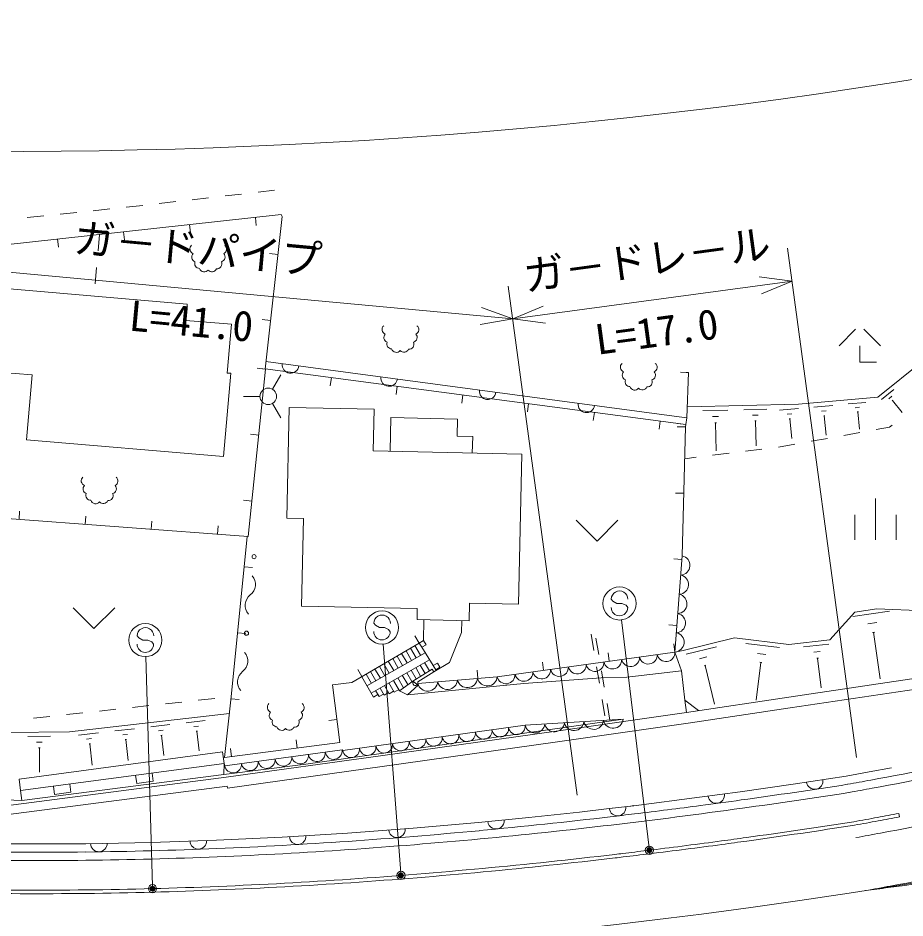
# Model space of a CAD drawing. Units: millimetres, scale not verified. Extents: x 40000 to 680000, y 20000 to 380000.
# Drawn here: x 143338 to 196832, y 265064 to 319360 of the extents above; entities that cross this region are included whole.
import ezdxf
from ezdxf.enums import TextEntityAlignment as Align

# ---------------------------------------------------------------- set-up
doc = ezdxf.new("R2010")
doc.units = ezdxf.units.MM
doc.header["$LTSCALE"] = 1000
doc.header["$PDMODE"] = 32
doc.header["$PDSIZE"] = 500
doc.linetypes.add('CHAIN', pattern=[18.5, 12, -1.5, 3.5, -1.5])
for name, color, linetype, lineweight in [('M-BGD', 7, 'Continuous', 13), ('M-BMK', 2, 'CHAIN', 13), ('M-STR-HTXT', 7, 'Continuous', 13), ('M-STR-STRC', 7, 'Continuous', 13)]:
    doc.layers.add(name, color=color, linetype=linetype, lineweight=lineweight)
doc.styles.add('@ＭＳ ゴシック', font='')
doc.styles.add('ＭＳ ゴシック', font='')
doc.styles.get('@ＭＳ ゴシック').set_extended_font_data('@MS Gothic')
doc.styles.get('ＭＳ ゴシック').set_extended_font_data('MS Gothic')

msp = doc.modelspace()

# ---------------------------------------------------------------- linework, layer by layer
at = {"layer": 'M-BGD'}
for p, q in [((157815, 308854), (158809, 308968)), ((153841, 308399), (154835, 308513)), ((155828, 308626), (156822, 308740)), ((149867, 307943), (150861, 308057)), ((151854, 308171), (152848, 308285)), ((142179, 305644), (159207, 307504)), ((143899, 307328), (144894, 307430)), ((145888, 307532), (146883, 307634)), ((147878, 307736), (148873, 307839)), ((157654, 307334), (157708, 306837)), ((159262, 307391), (158236, 298178)), ((159207, 307504), (159262, 307391)), ((159207, 307504), (159262, 307391)), ((153677, 306900), (153732, 306403)), ((148256, 306307), (148166, 305311)), ((149701, 306465), (149755, 305968)), ((145725, 306031), (145779, 305534)), ((159006, 305093), (158509, 305149)), ((148076, 304315), (147987, 303319)), ((141660, 303122), (153549, 302097)), ((153549, 302097), (153465, 301116)), ((156205, 300882), (153465, 301116)), ((156205, 300882), (155954, 297943)), ((158563, 301118), (158066, 301173)), ((193853, 300590), (192853, 299590)), ((194353, 300590), (195353, 299590)), ((194103, 299590), (194103, 298590)), ((158287, 298634), (183521, 295261)), ((197954, 298706), (195194, 296489)), ((158267, 298175), (157214, 288082)), ((158267, 298175), (157769, 298227)), ((158267, 298175), (158087, 298194)), ((158238, 298200), (183614, 294837)), ((194103, 298590), (195103, 298590)), ((144192, 297824), (141234, 298076)), ((143858, 293917), (144192, 297824)), ((156164, 297925), (155735, 292903)), ((156164, 297925), (155954, 297943)), ((158679, 296967), (159179, 297833)), ((162238, 297670), (162173, 297174)), ((183783, 297968), (183283, 297989)), ((183783, 297968), (183633, 297974)), ((183783, 297968), (183670, 295241)), ((166204, 297144), (166138, 296649)), ((157929, 296534), (156929, 296534)), ((170169, 296619), (170103, 296123)), ((195194, 296489), (190418, 296054)), ((195424, 296353), (196158, 296942)), ((195847, 296391), (196030, 296538)), ((158679, 296101), (159179, 295235)), ((174134, 296094), (174069, 295598)), ((183697, 295902), (190418, 296054)), ((191336, 295887), (192486, 295992)), ((193410, 296076), (194466, 296172)), ((196063, 296263), (196108, 296300)), ((196085, 296281), (196661, 295564)), ((159550, 289186), (159693, 295865)), ((159693, 295865), (164812, 295755)), ((164758, 293241), (164812, 295755)), ((178100, 295568), (178034, 295072)), ((184643, 295674), (186147, 295708)), ((187110, 295729), (188493, 295761)), ((187637, 295395), (187983, 295403)), ((189262, 295698), (190412, 295803)), ((189720, 295450), (190007, 295476)), ((191793, 295639), (192081, 295665)), ((193830, 295848), (194094, 295872)), ((193953, 295593), (194019, 295599)), ((193986, 295596), (194081, 294556)), ((165821, 295249), (165778, 293219)), ((169850, 295163), (165821, 295249)), ((169828, 294133), (169850, 295163)), ((182065, 295043), (181999, 294547)), ((183614, 294837), (183118, 294903)), ((183521, 295261), (183670, 295241)), ((183614, 294837), (183594, 294689)), ((183670, 295241), (183614, 294837)), ((185216, 295310), (185592, 295319)), ((185365, 294937), (185459, 294939)), ((185412, 294938), (185450, 293255)), ((187774, 295053), (187861, 295054)), ((187817, 295053), (187851, 293547)), ((189854, 295172), (189925, 295179)), ((189889, 295175), (189997, 293999)), ((191927, 295361), (191999, 295368)), ((191963, 295364), (192070, 294188)), ((183594, 294689), (183094, 294701)), ((183594, 294689), (183398, 286914)), ((194117, 294356), (193133, 294178)), ((195904, 294679), (195101, 294534)), ((196049, 294792), (195904, 294679)), ((143858, 293917), (155735, 292903)), ((157852, 294197), (157354, 294249)), ((170758, 294113), (169828, 294133)), ((170736, 293113), (170758, 294113)), ((192149, 294001), (191165, 293823)), ((173716, 293050), (164758, 293241)), ((188205, 293339), (187212, 293218)), ((190181, 293645), (189197, 293467)), ((173522, 283997), (173716, 293050)), ((184234, 292857), (183546, 292773)), ((186220, 293098), (185227, 292977)), ((183493, 290690), (182994, 290703)), ((157437, 290218), (156939, 290270)), ((195055, 287881), (195055, 290381)), ((157214, 288082), (134682, 289747)), ((143399, 289103), (143436, 289601)), ((147388, 288808), (147425, 289307)), ((151377, 288513), (151414, 289012)), ((160550, 289165), (159550, 289186)), ((160437, 283886), (160550, 289165)), ((177007, 289057), (178257, 287807)), ((179507, 289057), (178257, 287807)), ((193805, 287881), (193805, 289381)), ((196305, 287881), (196305, 289381)), ((155366, 288219), (155403, 288717)), ((156196, 278415), (157159, 288086)), ((183381, 286692), (182883, 286730)), ((182959, 281110), (183398, 286914)), ((156977, 286256), (157474, 286207)), ((170573, 284060), (170550, 283000)), ((173522, 283997), (170573, 284060)), ((146668, 283783), (147918, 282533)), ((149168, 283783), (147918, 282533)), ((167415, 283737), (160437, 283886)), ((167401, 283067), (167415, 283737)), ((192303, 281851), (193799, 283524)), ((193676, 283254), (195888, 283567)), ((193799, 283524), (195142, 283714)), ((195142, 283714), (199098, 283539)), ((170550, 283000), (167401, 283067)), ((167814, 283058), (167787, 281808)), ((170100, 283010), (170085, 282283)), ((194584, 282818), (195137, 282896)), ((183080, 282703), (182581, 282741)), ((156580, 282276), (157078, 282227)), ((167532, 281651), (167279, 282082)), ((170085, 282283), (169365, 280479)), ((177901, 282182), (178068, 281196)), ((178362, 280953), (178196, 281939)), ((183447, 281198), (186557, 281958)), ((186557, 281958), (189825, 281568)), ((189825, 281568), (192303, 281851)), ((194869, 282294), (195008, 282314)), ((194938, 282304), (195336, 279491)), ((167532, 281651), (163473, 279266)), ((167005, 281341), (167342, 280756)), ((167272, 281498), (167611, 280911)), ((167532, 281651), (167456, 281780)), ((168373, 280288), (167689, 281395)), ((182959, 281110), (182891, 281605)), ((183640, 280988), (185462, 281433)), ((187234, 281625), (189271, 281382)), ((190708, 281417), (192244, 281592)), ((167890, 281070), (164383, 279061)), ((165936, 280713), (166266, 280140)), ((166203, 280870), (166535, 280294)), ((166470, 281027), (166804, 280448)), ((166738, 281184), (167073, 280602)), ((182959, 281110), (172241, 279622)), ((178997, 280560), (178929, 281055)), ((183447, 281198), (182959, 281110)), ((183350, 279974), (182959, 281110)), ((184435, 280699), (184890, 280811)), ((187937, 281025), (188447, 280964)), ((191328, 281099), (191712, 281143)), ((191516, 280731), (191612, 280742)), ((191564, 280737), (191767, 278957)), ((168153, 280645), (164633, 278628)), ((168153, 280645), (164633, 278628)), ((165134, 280242), (165459, 279677)), ((165401, 280399), (165728, 279832)), ((165669, 280556), (165997, 279986)), ((167323, 280169), (167620, 279652)), ((167592, 280323), (167885, 279815)), ((167861, 280477), (168149, 279977)), ((169365, 280479), (168422, 279907)), ((175035, 280010), (174967, 280505)), ((178234, 280209), (178401, 279223)), ((184717, 280286), (184830, 280314)), ((184773, 280300), (185342, 277972)), ((188131, 280485), (187859, 278206)), ((188067, 280493), (188195, 280477)), ((164083, 279624), (163830, 280055)), ((164332, 279771), (164652, 279215)), ((164599, 279928), (164921, 279369)), ((164867, 280085), (165190, 279523)), ((166516, 279707), (166842, 279141)), ((166785, 279861), (167094, 279324)), ((167054, 280015), (167356, 279490)), ((168306, 280074), (167145, 279360)), ((168420, 279909), (167441, 279307)), ((168422, 279907), (168306, 280074)), ((171066, 279522), (171024, 280020)), ((178695, 278981), (178529, 279967)), ((183350, 279974), (180062, 279585)), ((183552, 278215), (183350, 279974)), ((189816, 278393), (200136, 279916)), ((163473, 279266), (162298, 279132)), ((162298, 279132), (162755, 275654)), ((164065, 279614), (164770, 278391)), ((165440, 279090), (165724, 278597)), ((165709, 279244), (166031, 278686)), ((165978, 279398), (166337, 278775)), ((166247, 279553), (166590, 278958)), ((166337, 278775), (167144, 279360)), ((173835, 279204), (166834, 278529)), ((166834, 278529), (167462, 279110)), ((167462, 279110), (167144, 279360)), ((167449, 279211), (167441, 279307)), ((172241, 279622), (167449, 279211)), ((167449, 279211), (167462, 279110)), ((178510, 279556), (173835, 279204)), ((180062, 279585), (178510, 279556)), ((189911, 277750), (200237, 279274)), ((164769, 278391), (165038, 278546)), ((164902, 278782), (165111, 278419)), ((165111, 278419), (165380, 278574)), ((165171, 278936), (165418, 278508)), ((165418, 278508), (165686, 278663)), ((165724, 278597), (165993, 278752)), ((166031, 278686), (166299, 278841)), ((166834, 278529), (166337, 278775)), ((152223, 277984), (153217, 278092)), ((154211, 278200), (155206, 278308)), ((155792, 274740), (156196, 278415)), ((156182, 278296), (156679, 278241)), ((178567, 278237), (178734, 277251)), ((184371, 277573), (183552, 278215)), ((183552, 278215), (183657, 277465)), ((183657, 277465), (189816, 278393)), ((148247, 277551), (149241, 277659)), ((150235, 277767), (151229, 277875)), ((175789, 276341), (183657, 277465)), ((179028, 277009), (178862, 277995)), ((183749, 276822), (189911, 277750)), ((144270, 277119), (145264, 277227)), ((146258, 277335), (147252, 277443)), ((146451, 276287), (156083, 277392)), ((153488, 276842), (154624, 276973)), ((160706, 274347), (179832, 277058)), ((162573, 277041), (162077, 276975)), ((173924, 276697), (179832, 277058)), ((149180, 276348), (150356, 276483)), ((151344, 276597), (152500, 276729)), ((151811, 276357), (152100, 276390)), ((153947, 276607), (154231, 276640)), ((162923, 275167), (173924, 276697)), ((175881, 275698), (183749, 276822)), ((142728, 276252), (146451, 276287)), ((143931, 276013), (145306, 276026)), ((146995, 276098), (148192, 276235)), ((147478, 275850), (147778, 275884)), ((149655, 276105), (149949, 276139)), ((149799, 275823), (149872, 275832)), ((149835, 275828), (149980, 274571)), ((151952, 276081), (152024, 276089)), ((151988, 276085), (152129, 274858)), ((154086, 276336), (154157, 276344)), ((154121, 276340), (154258, 275143)), ((165207, 274840), (175789, 276341)), ((144450, 275674), (144794, 275678)), ((144582, 275332), (144668, 275333)), ((144625, 275332), (144639, 273855)), ((147625, 275564), (147700, 275572)), ((147662, 275568), (147810, 274281)), ((162755, 275654), (155792, 274740)), ((156210, 274794), (156145, 275290)), ((160176, 275315), (160111, 275811)), ((165298, 274197), (175881, 275698)), ((155672, 275080), (143400, 273439)), ((155672, 275080), (155765, 274386)), ((155792, 274740), (155719, 274730)), ((155803, 274253), (162879, 275203)), ((155882, 273557), (165207, 274840)), ((162879, 275203), (162923, 275167)), ((143493, 272746), (155765, 274386)), ((155749, 273717), (155765, 274386)), ((155749, 273717), (160706, 274347)), ((155803, 274253), (155765, 274386)), ((155972, 272904), (165298, 274197)), ((143561, 272157), (155749, 273717)), ((150431, 273673), (150498, 273178)), ((151489, 273310), (151423, 273806)), ((193291, 273621), (194671, 273874)), ((194671, 273874), (196008, 274123)), ((138868, 271358), (155882, 273557)), ((143493, 272746), (143400, 273439)), ((146533, 272648), (146467, 273143)), ((150498, 273178), (151489, 273310)), ((186887, 272678), (190091, 273137)), ((190091, 273137), (193291, 273621)), ((138935, 270812), (155957, 273012)), ((143561, 272157), (143493, 272746)), ((145475, 273011), (145542, 272515)), ((145542, 272515), (146533, 272648)), ((155957, 273012), (155972, 272904)), ((184436, 272345), (186887, 272678)), ((143561, 272157), (142014, 272211)), ((180468, 271841), (184436, 272345)), ((177198, 271458), (178998, 271665)), ((178998, 271665), (180468, 271841)), ((171108, 270830), (174154, 271130)), ((174154, 271130), (177198, 271458)), ((196497, 271162), (196458, 271373)), ((163209, 270187), (167161, 270484)), ((167161, 270484), (171108, 270830)), ((155315, 269754), (159264, 269943)), ((159264, 269943), (163209, 270187)), ((139544, 269576), (143482, 269529)), ((143482, 269529), (147421, 269545)), ((147421, 269545), (151369, 269621)), ((151369, 269621), (155315, 269754)), ((181440, 268938), (181432, 269001))]:
    msp.add_line(p, q, dxfattribs=at)
for points in [[(167532, 281651), (167689, 281395), (167945, 281553), (167787, 281808)], [(168531, 280032), (168373, 280288), (168629, 280445), (168786, 280190)]]:
    msp.add_lwpolyline(points, close=True, dxfattribs=at)
for centre, radius in [((158429, 296534), 500), ((157575, 286862), 125), ((157116, 282244), 125)]:
    msp.add_circle(centre, radius, dxfattribs=at)
for centre, radius, start, end in [((154006, 305429), 300, 131.6965, 250.3117), ((154119, 304936), 300, 135.4217, 248.9788), ((155527, 304946), 300, 284.4761, 41.842), ((155621, 305417), 300, 295.5816, 51.8362), ((154292, 304551), 300, 159.4472, 269.0234), ((155331, 304528), 300, 265.1162, 25.1923), ((154573, 304341), 300, 197.5636, 321.1495), ((155031, 304352), 300, 221.4806, 335.9243), ((165590, 300574), 300, 131.6965, 250.3117), ((165702, 300081), 300, 135.4217, 248.9788), ((167111, 300091), 300, 284.4761, 41.842), ((167205, 300562), 300, 295.5816, 51.8362), ((165876, 299696), 300, 159.4472, 269.0234), ((166914, 299673), 300, 265.1162, 25.1923), ((166156, 299486), 300, 197.5636, 321.1495), ((166615, 299497), 300, 221.4806, 335.9243), ((159773, 298435), 500, 172.3865, 352.3865), ((179965, 298300), 300, 131.6965, 250.3117), ((181580, 298288), 300, 295.5816, 51.8362), ((165721, 297640), 500, 172.3865, 352.3865), ((180078, 297807), 300, 135.4217, 248.9788), ((181486, 297817), 300, 284.4761, 41.842), ((180251, 297422), 300, 159.4472, 269.0234), ((180532, 297212), 300, 197.5636, 321.1495), ((180990, 297223), 300, 221.4806, 335.9243), ((181290, 297399), 300, 265.1162, 25.1923), ((171668, 296845), 500, 172.3865, 352.3865), ((177615, 296050), 500, 172.3865, 352.3865), ((147450, 291442), 300, 131.6965, 250.3117), ((149065, 291430), 300, 295.5816, 51.8362), ((147562, 290949), 300, 135.4217, 248.9788), ((148971, 290959), 300, 284.4761, 41.842), ((147736, 290563), 300, 159.4472, 269.0234), ((148774, 290541), 300, 265.1162, 25.1923), ((148017, 290354), 300, 197.5636, 321.1495), ((148475, 290364), 300, 221.4806, 335.9243), ((183273, 286340), 588, 273.7038, 77.6477), ((156858, 285185), 798, 307.6928, 40.9434), ((183185, 285179), 588, 273.7038, 77.6477), ((157834, 283922), 798, 127.6928, 220.9434), ((183097, 284018), 588, 273.7038, 77.6477), ((183009, 282857), 588, 273.7038, 77.6477), ((182921, 281696), 588, 273.7038, 77.6477), ((156398, 280566), 798, 307.6928, 40.9434), ((180274, 280779), 543, 192.2372, 3.5635), ((181346, 280927), 543, 192.2372, 3.5635), ((182418, 281076), 543, 192.2372, 3.5635), ((175987, 280184), 543, 192.2372, 3.5635), ((177059, 280332), 543, 192.2372, 3.5635), ((178131, 280481), 543, 192.2372, 3.5635), ((179202, 280630), 543, 192.2372, 3.5635), ((157374, 279303), 798, 127.6928, 220.9434), ((172772, 279737), 543, 192.2372, 3.5635), ((173844, 279886), 543, 192.2372, 3.5635), ((174915, 280035), 543, 192.2372, 3.5635), ((167303, 279235), 150, 141.7746, 321.7746), ((168040, 279363), 610, 194.4703, 355.3522), ((169238, 279466), 610, 194.4703, 355.3522), ((170436, 279569), 610, 194.4703, 355.3522), ((171634, 279672), 610, 194.4703, 355.3522), ((158674, 277771), 300, 131.6965, 250.3117), ((158787, 277278), 300, 135.4217, 248.9788), ((160195, 277288), 300, 284.4761, 41.842), ((160289, 277759), 300, 295.5816, 51.8362), ((158960, 276892), 300, 159.4472, 269.0234), ((159999, 276870), 300, 265.1162, 25.1923), ((176873, 276969), 599, 192.3233, 354.6686), ((178054, 277041), 599, 192.3233, 354.6686), ((179236, 277113), 599, 192.3233, 354.6686), ((159241, 276683), 300, 197.5636, 321.1495), ((159699, 276693), 300, 221.4806, 335.9243), ((171423, 276354), 505, 188.4651, 7.3647), ((172423, 276493), 505, 188.4651, 7.3647), ((173423, 276632), 505, 188.4651, 7.3647), ((174509, 276825), 599, 192.3233, 354.6686), ((175691, 276897), 599, 192.3233, 354.6686), ((167423, 275798), 505, 188.4651, 7.3647), ((168423, 275937), 505, 188.4651, 7.3647), ((169423, 276076), 505, 188.4651, 7.3647), ((170423, 276215), 505, 188.4651, 7.3647), ((163423, 275242), 505, 188.4651, 7.3647), ((164423, 275381), 505, 188.4651, 7.3647), ((165423, 275520), 505, 188.4651, 7.3647), ((166423, 275659), 505, 188.4651, 7.3647), ((159340, 274738), 510, 188.7641, 6.5282), ((160351, 274874), 510, 188.7641, 6.5282), ((161362, 275010), 510, 188.7641, 6.5282), ((162372, 275145), 510, 188.7641, 6.5282), ((108941, 737514), 472000, 280.47612, 281.44298), ((156307, 274331), 510, 188.7641, 6.5282), ((157318, 274467), 510, 188.7641, 6.5282), ((158329, 274602), 510, 188.7641, 6.5282), ((108941, 737514), 472500, 280.47612, 281.44298), ((130847, 675593), 407293, 277.91819, 278.83082), ((191386, 273333), 500, 188.602, 8.602), ((120979, 672411), 405793, 280.27686, 280.47612), ((130847, 675593), 407793, 277.91819, 278.84217), ((120979, 672411), 406293, 280.27686, 280.47612), ((134525, 649151), 380596, 277.54531, 277.91819), ((185447, 272483), 500, 187.7318, 7.7317), ((134525, 649151), 380096, 276.71928, 276.94234), ((179495, 271725), 500, 186.8308, 6.8308), ((134525, 649151), 381096, 276.71928, 277.91819), ((134525, 649151), 380596, 276.94234, 277.54531), ((108941, 737514), 475250, 280.47612, 281.44298), ((139701, 605216), 336357, 275.36566, 276.71928), ((172169, 270934), 500, 185.6268, 5.6268), ((134525, 649151), 380596, 276.71928, 276.94234), ((120979, 672411), 408079, 280.27281, 280.47612), ((108941, 737514), 474286, 280.47612, 280.6334), ((108941, 737514), 474500, 280.47612, 280.6334), ((166192, 270411), 500, 184.2924, 4.2924), ((139701, 605216), 336857, 275.36566, 276.71928), ((130847, 675593), 409579, 277.91819, 278.83485), ((130847, 675593), 409793, 277.91819, 278.83523), ((120979, 672411), 408293, 280.27244, 280.47612), ((160206, 270002), 500, 183.5383, 3.5383), ((141434, 586764), 317824, 273.9347, 275.36566), ((134525, 649151), 382882, 277.69002, 277.91819), ((120979, 672411), 409043, 280.26545, 280.47612), ((148216, 269560), 500, 181.1018, 1.1018), ((154213, 269717), 500, 181.9333, 1.9333), ((143606, 555197), 286183, 272.34904, 273.9347), ((141434, 586764), 318324, 273.9347, 275.36566), ((134525, 649151), 383096, 277.03416, 277.69002), ((134525, 649151), 382882, 277.05661, 277.69002), ((134525, 649151), 383096, 277.69002, 277.91819), ((144448, 517847), 248819, 268.86832, 270.68603), ((144164, 541595), 272570, 270.68603, 272.34904), ((143606, 555197), 286683, 272.34904, 273.9347), ((139701, 605216), 338643, 275.36566, 276.71928), ((134525, 649151), 382882, 276.71928, 276.7928), ((134525, 649151), 382882, 276.7928, 277.01172), ((134525, 649151), 383096, 276.7928, 277.03416), ((144448, 517847), 249319, 268.86832, 270.68603), ((144164, 541595), 273070, 270.68603, 272.34904), ((139701, 605216), 338857, 275.36566, 276.71928), ((134525, 649151), 383096, 276.71928, 276.7928), ((108941, 737514), 478500, 280.47612, 281.44298), ((141434, 586764), 320110, 273.9347, 275.36566), ((141434, 586764), 320324, 273.9347, 275.36566), ((132073, 744159), 481500, 277.60748, 278.57434), ((143606, 555197), 288469, 272.34904, 273.9347), ((143606, 555197), 288683, 272.34904, 273.9347), ((144448, 517847), 251105, 268.86832, 270.68603), ((144164, 541595), 274856, 270.68603, 272.34904), ((144164, 541595), 275070, 270.68603, 272.34904), ((120979, 672411), 412293, 280.26545, 280.47612), ((140838, 678535), 415293, 277.4177, 277.60748), ((144448, 517847), 251319, 268.86832, 270.68603)]:
    msp.add_arc(centre, radius, start, end, dxfattribs=at)
at = {"layer": 'M-BMK'}
for points in [[(184554, 265301), (187527, 265700), (190497, 266122), (193464, 266566), (196428, 267030), (199389, 267514), (202347, 268017), (204316, 268362)], [(164660, 263272), (167651, 263501), (170640, 263757), (173627, 264041), (176611, 264351), (179592, 264687), (182570, 265047), (184554, 265301)]]:
    msp.add_lwpolyline(points, dxfattribs=at)
at = {"layer": 'M-STR-HTXT'}
msp.add_arc((143007, 652680), 341365, 260.47291, 285.12724, dxfattribs=at)
at = {"layer": 'M-STR-STRC'}
for p, q in [((193908, 274749), (189750, 305469)), ((134760, 304763), (173172, 301207)), ((190019, 303487), (188035, 303741)), ((177061, 272469), (172904, 303189)), ((173172, 301207), (190019, 303487)), ((188174, 302715), (190019, 303487)), ((173172, 301207), (171296, 301901)), ((175017, 301979), (173172, 301207)), ((171201, 300870), (173172, 301207)), ((173172, 301207), (175156, 300953)), ((179216, 284182), (179117, 284300)), ((179461, 284043), (179216, 284182)), ((179762, 284040), (179461, 284043)), ((180007, 283929), (179762, 284040)), ((180113, 283792), (180007, 283929)), ((181395, 269299), (179732, 283049)), ((164895, 282728), (164795, 282846)), ((165140, 282589), (164895, 282728)), ((165440, 282586), (165140, 282589)), ((165686, 282474), (165440, 282586)), ((165791, 282338), (165686, 282474)), ((150622, 281970), (150523, 282088)), ((150867, 281831), (150622, 281970)), ((151168, 281829), (150867, 281831)), ((151413, 281717), (151168, 281829)), ((151519, 281581), (151413, 281717)), ((166422, 267781), (165366, 281590)), ((151445, 266986), (151046, 280830))]:
    msp.add_line(p, q, dxfattribs=at)
for centre, radius in [((179612, 284042), 1000), ((165290, 282587), 1000), ((151017, 281830), 1000), ((181413, 269150), 150), ((181413, 269150), 120), ((181413, 269150), 90), ((181413, 269150), 60), ((181413, 269150), 30), ((166433, 267631), 150), ((166433, 267631), 120), ((166433, 267631), 90), ((166433, 267631), 60), ((166433, 267631), 30), ((151449, 266836), 150), ((151449, 266836), 120), ((151449, 266836), 90), ((151449, 266836), 60), ((151449, 266836), 30)]:
    msp.add_circle(centre, radius, dxfattribs=at)
for centre, start, end in [((179617, 284296), 359.5549, 179.5549), ((179613, 283796), 179.5549, 359.5549), ((165295, 282842), 359.5549, 179.5549), ((151023, 282084), 359.5549, 179.5549), ((165291, 282342), 179.5549, 359.5549), ((151019, 281584), 179.5549, 359.5549)]:
    msp.add_arc(centre, 500, start, end, dxfattribs=at)
for p in [(181413, 269150), (166433, 267631), (151449, 266836)]:
    msp.add_point(p, dxfattribs=at)

# ---------------------------------------------------------------- texts
at = {"layer": 'M-STR-STRC', "style": 'ＭＳ ゴシック'}
for s, rotation, p in [('ガ－ドパイプ', 354.711, (154058, 303981)), ('ガ－ドレ－ル', 7.707, (181461, 303338))]:
    msp.add_text(s, height=1833, rotation=rotation, dxfattribs=at).set_placement(p, align=Align.BOTTOM_CENTER)
at = {"layer": 'M-STR-STRC', "style": '@ＭＳ ゴシック'}
for s, rotation, p in [('L=41.0', 354.711, (153874, 301989)), ('L=17.0', 7.707, (181730, 301356))]:
    msp.add_text(s, height=1833, rotation=rotation, dxfattribs=at).set_placement(p, align=Align.TOP_CENTER)

doc.saveas('drawing.dxf')
